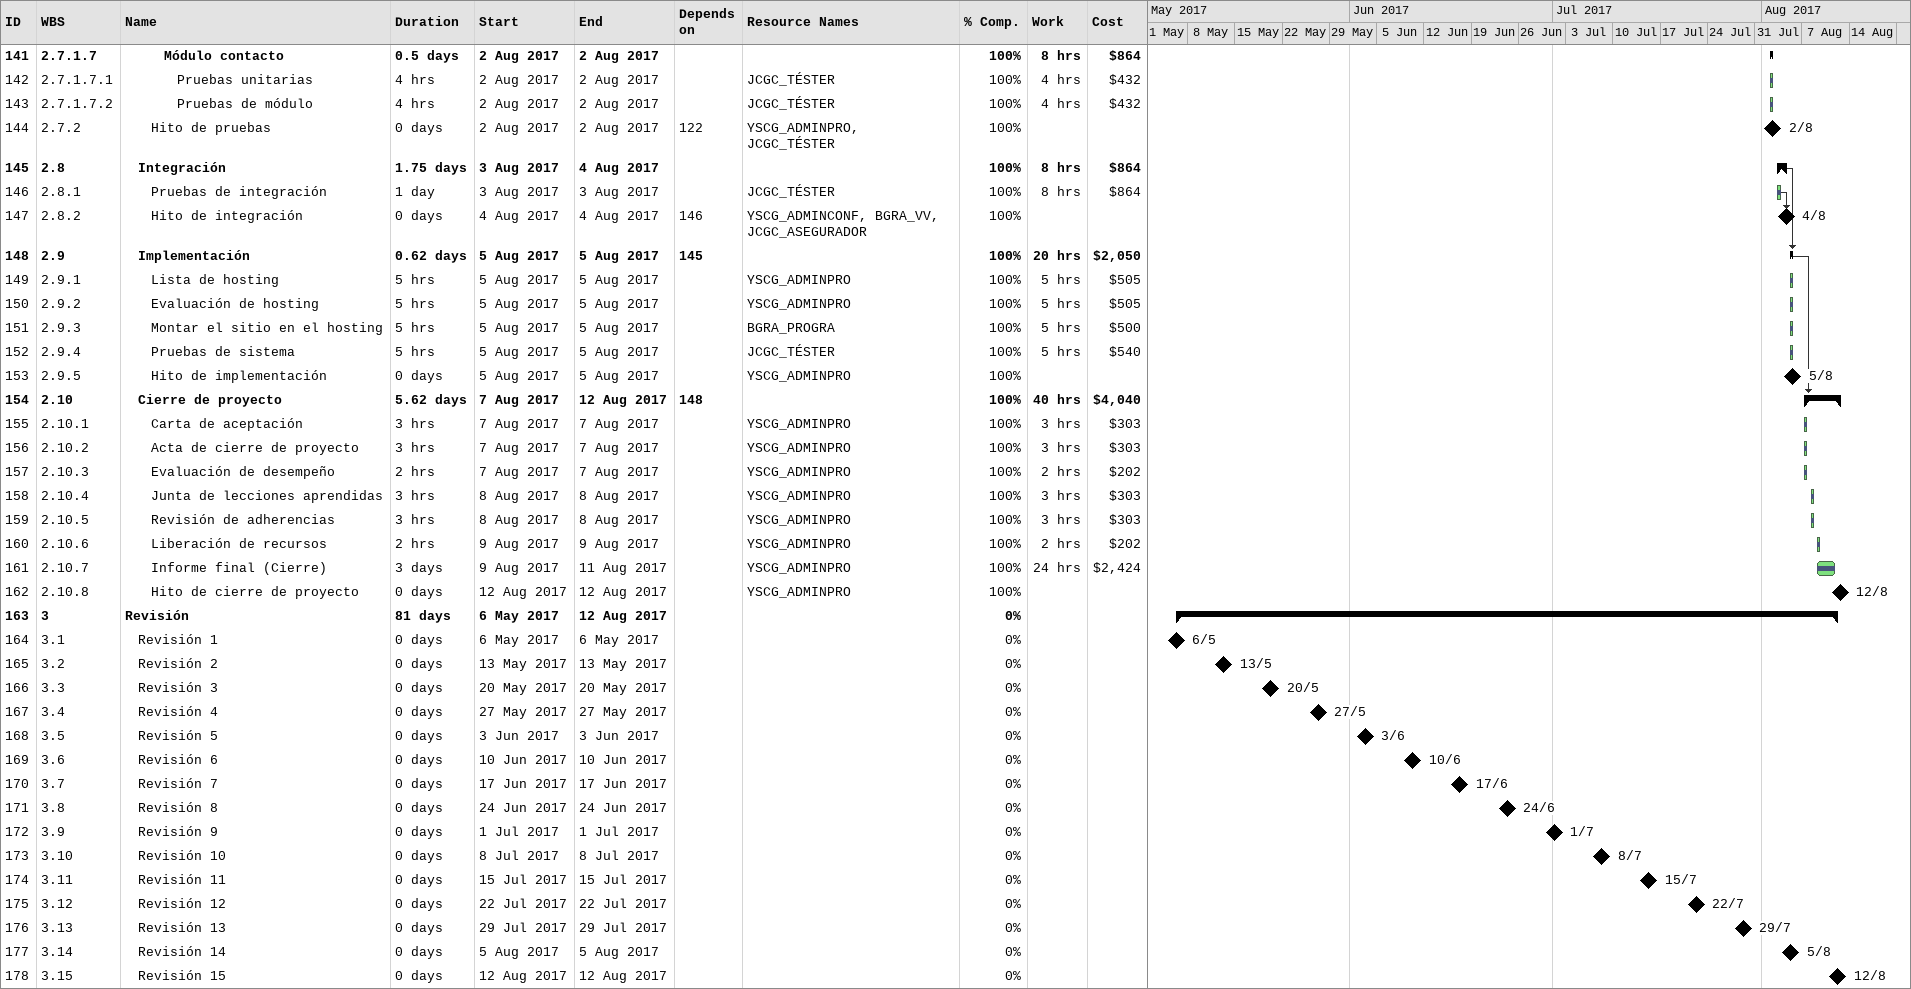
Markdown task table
| ID | WBS | Task | Duration | Start | Finish | Predecessors | Resources | % complete | Work (h) | Cost ($) |
|---|---|---|---|---|---|---|---|---|---|---|
| 141 | 2.7.1.7 | **Módulo contacto** | 0.5d | 2017-08-02 | 2017-08-02 |  |  | 100 | 8 | 864 |
| 142 | 2.7.1.7.1 | Pruebas unitarias | 4h | 2017-08-02 | 2017-08-02 |  | JCGC_TÉSTER | 100 | 4 | 432 |
| 143 | 2.7.1.7.2 | Pruebas de módulo | 4h | 2017-08-02 | 2017-08-02 |  | JCGC_TÉSTER | 100 | 4 | 432 |
| 144 | 2.7.2 | Hito de pruebas | 0d | 2017-08-02 | 2017-08-02 | 122 | YSCG_ADMINPRO, JCGC_TÉSTER | 100 |  |  |
| 145 | 2.8 | **Integración** | 1.75d | 2017-08-03 | 2017-08-04 |  |  | 100 | 8 | 864 |
| 146 | 2.8.1 | Pruebas de integración | 1d | 2017-08-03 | 2017-08-03 |  | JCGC_TÉSTER | 100 | 8 | 864 |
| 147 | 2.8.2 | Hito de integración | 0d | 2017-08-04 | 2017-08-04 | 146 | YSCG_ADMINCONF, BGRA_VV, JCGC_ASEGURADOR | 100 |  |  |
| 148 | 2.9 | **Implementación** | 0.62d | 2017-08-05 | 2017-08-05 | 145 |  | 100 | 20 | 2050 |
| 149 | 2.9.1 | Lista de hosting | 5h | 2017-08-05 | 2017-08-05 |  | YSCG_ADMINPRO | 100 | 5 | 505 |
| 150 | 2.9.2 | Evaluación de hosting | 5h | 2017-08-05 | 2017-08-05 |  | YSCG_ADMINPRO | 100 | 5 | 505 |
| 151 | 2.9.3 | Montar el sitio en el hosting | 5h | 2017-08-05 | 2017-08-05 |  | BGRA_PROGRA | 100 | 5 | 500 |
| 152 | 2.9.4 | Pruebas de sistema | 5h | 2017-08-05 | 2017-08-05 |  | JCGC_TÉSTER | 100 | 5 | 540 |
| 153 | 2.9.5 | Hito de implementación | 0d | 2017-08-05 | 2017-08-05 |  | YSCG_ADMINPRO | 100 |  |  |
| 154 | 2.10 | **Cierre de proyecto** | 5.62d | 2017-08-07 | 2017-08-12 | 148 |  | 100 | 40 | 4040 |
| 155 | 2.10.1 | Carta de aceptación | 3h | 2017-08-07 | 2017-08-07 |  | YSCG_ADMINPRO | 100 | 3 | 303 |
| 156 | 2.10.2 | Acta de cierre de proyecto | 3h | 2017-08-07 | 2017-08-07 |  | YSCG_ADMINPRO | 100 | 3 | 303 |
| 157 | 2.10.3 | Evaluación de desempeño | 2h | 2017-08-07 | 2017-08-07 |  | YSCG_ADMINPRO | 100 | 2 | 202 |
| 158 | 2.10.4 | Junta de lecciones aprendidas | 3h | 2017-08-08 | 2017-08-08 |  | YSCG_ADMINPRO | 100 | 3 | 303 |
| 159 | 2.10.5 | Revisión de adherencias | 3h | 2017-08-08 | 2017-08-08 |  | YSCG_ADMINPRO | 100 | 3 | 303 |
| 160 | 2.10.6 | Liberación de recursos | 2h | 2017-08-09 | 2017-08-09 |  | YSCG_ADMINPRO | 100 | 2 | 202 |
| 161 | 2.10.7 | Informe final (Cierre) | 3d | 2017-08-09 | 2017-08-11 |  | YSCG_ADMINPRO | 100 | 24 | 2424 |
| 162 | 2.10.8 | Hito de cierre de proyecto | 0d | 2017-08-12 | 2017-08-12 |  | YSCG_ADMINPRO | 100 |  |  |
| 163 | 3 | **Revisión** | 81d | 2017-05-06 | 2017-08-12 |  |  | 0 |  |  |
| 164 | 3.1 | Revisión 1 | 0d | 2017-05-06 | 2017-05-06 |  |  | 0 |  |  |
| 165 | 3.2 | Revisión 2 | 0d | 2017-05-13 | 2017-05-13 |  |  | 0 |  |  |
| 166 | 3.3 | Revisión 3 | 0d | 2017-05-20 | 2017-05-20 |  |  | 0 |  |  |
| 167 | 3.4 | Revisión 4 | 0d | 2017-05-27 | 2017-05-27 |  |  | 0 |  |  |
| 168 | 3.5 | Revisión 5 | 0d | 2017-06-03 | 2017-06-03 |  |  | 0 |  |  |
| 169 | 3.6 | Revisión 6 | 0d | 2017-06-10 | 2017-06-10 |  |  | 0 |  |  |
| 170 | 3.7 | Revisión 7 | 0d | 2017-06-17 | 2017-06-17 |  |  | 0 |  |  |
| 171 | 3.8 | Revisión 8 | 0d | 2017-06-24 | 2017-06-24 |  |  | 0 |  |  |
| 172 | 3.9 | Revisión 9 | 0d | 2017-07-01 | 2017-07-01 |  |  | 0 |  |  |
| 173 | 3.10 | Revisión 10 | 0d | 2017-07-08 | 2017-07-08 |  |  | 0 |  |  |
| 174 | 3.11 | Revisión 11 | 0d | 2017-07-15 | 2017-07-15 |  |  | 0 |  |  |
| 175 | 3.12 | Revisión 12 | 0d | 2017-07-22 | 2017-07-22 |  |  | 0 |  |  |
| 176 | 3.13 | Revisión 13 | 0d | 2017-07-29 | 2017-07-29 |  |  | 0 |  |  |
| 177 | 3.14 | Revisión 14 | 0d | 2017-08-05 | 2017-08-05 |  |  | 0 |  |  |
| 178 | 3.15 | Revisión 15 | 0d | 2017-08-12 | 2017-08-12 |  |  | 0 |  |  |
